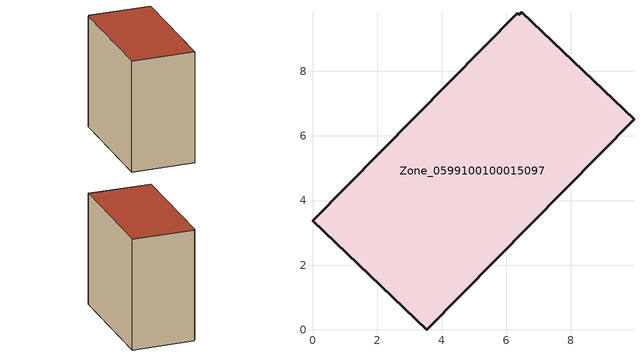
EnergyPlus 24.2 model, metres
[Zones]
Zone_0599100100015097
 floor ground (C_G): 6.39,9.74 6.47,9.83 9.95,6.51 3.54,0 0,3.37 6.33,9.8 z0
 wall outside (C_F): 0,3.37 3.54,0 9.95,6.51 6.47,9.83 6.39,9.74 6.33,9.8 0,3.37 z0:8.63
 roof outside (C_R): 6.47,9.83 6.39,9.74 6.33,9.8 0,3.37 3.54,0 9.95,6.51 z8.63
[BUILDING]
Pand.0599100100015097: North Axis=0; Terrain=City; Loads Convergence Tolerance Value=0.04; Temperature Convergence Tolerance Value=0.4; Solar Distribution=FullExterior; Maximum Number of Warmup Days=25; Minimum Number of Warmup Days=1
[Site:Location]
Rotterdam.The.Hague.AP_ZH_NLD Design_Conditions: Latitude=51.96; Longitude=4.45; Time Zone=1; Elevation=-4.5
[SITE:GROUNDTEMPERATURE:BUILDINGSURFACE]
18, 18, 18, 18, 18, 18, 18, 18, 18, 18, 18, 18
[MATERIAL] Thermal Absorptance=0.9; Solar Absorptance=0.7; Visible Absorptance=0.7
Name | Roughness | Thickness | Conductivity | Density | Specific Heat
G.TC.2015-2018 | MediumSmooth | 0.15 | 0.0428571 | 540 | 1210
F.TC.2015-2018 | Rough | 0.3 | 0.0666667 | 1920 | 840
R.TC.2015-2018 | MediumRough | 0.2 | 0.0333333 | 1500 | 1000
[CONSTRUCTION]
C_G: G.TC.2015-2018
C_F: F.TC.2015-2018
C_R: R.TC.2015-2018
[ZONE]
Zone_0599100100015097: Type=1; Multiplier=1; Ceiling Height=Autocalculate; Volume=Autocalculate; Floor Area=autocalculate; Part of Total Floor Area=Yes
[ZONEINFILTRATION:DESIGNFLOWRATE]
Infil_Zone_0599100100015097: Zone or ZoneList or Space or SpaceList=Zone_0599100100015097; Schedule=AlwaysOn; Design Flow Rate Calculation Method=Flow/Area; Flow Rate per Floor Area=0.0015; Constant Term Coefficient=1; Temperature Term Coefficient=0; Velocity Term Coefficient=0; Velocity Squared Term Coefficient=0
[HVACTEMPLATE:ZONE:IDEALLOADSAIRSYSTEM]
Zone_0599100100015097: Maximum Heating Supply Air Temperature=50; Minimum Cooling Supply Air Temperature=13; Maximum Heating Supply Air Humidity Ratio=0.0156; Minimum Cooling Supply Air Humidity Ratio=0.0077; Heating Limit=NoLimit; Cooling Limit=NoLimit; Dehumidification Control Type=ConstantSensibleHeatRatio; Cooling Sensible Heat Ratio=0.7; Dehumidification Setpoint=60; Humidification Control Type=None; Humidification Setpoint=30; Outdoor Air Method=None; Outdoor Air Flow Rate per Person=0.00944; Outdoor Air Flow Rate per Zone Floor Area=0; Outdoor Air Flow Rate per Zone=0; Demand Controlled Ventilation Type=None; Outdoor Air Economizer Type=NoEconomizer; Heat Recovery Type=None; Sensible Heat Recovery Effectiveness=0.7; Latent Heat Recovery Effectiveness=0.65
[ZONECONTROL:THERMOSTAT]
ThermostatControl_Zone_0599100100015097: Zone or ZoneList=Zone_0599100100015097; Control Type Schedule=DualSetpointControlType; Control 1=Thermostat_Zone_0599100100015097; Temperature Difference Between Cutout And Setpoint=0
[THERMOSTATSETPOINT:DUALSETPOINT]
Thermostat_Zone_0599100100015097: Heating Setpoint Temperature Schedule=HeatingSetpoint_Zone_0599100100015097; Cooling Setpoint Temperature Schedule=CoolingSetpoint_Zone_0599100100015097
[SCHEDULE:COMPACT]
HeatingSetpoint_Zone_0599100100015097: Through: 12/31, For: AllDays, Until: 24:00, 21
CoolingSetpoint_Zone_0599100100015097: Through: 12/31, For: AllDays, Until: 24:00, 24
DualSetpointControlType: Through: 12/31, For: AllDays, Until: 24:00, 4
AlwaysOn: Through: 12/31, For: AllDays, Until: 24:00, 1
